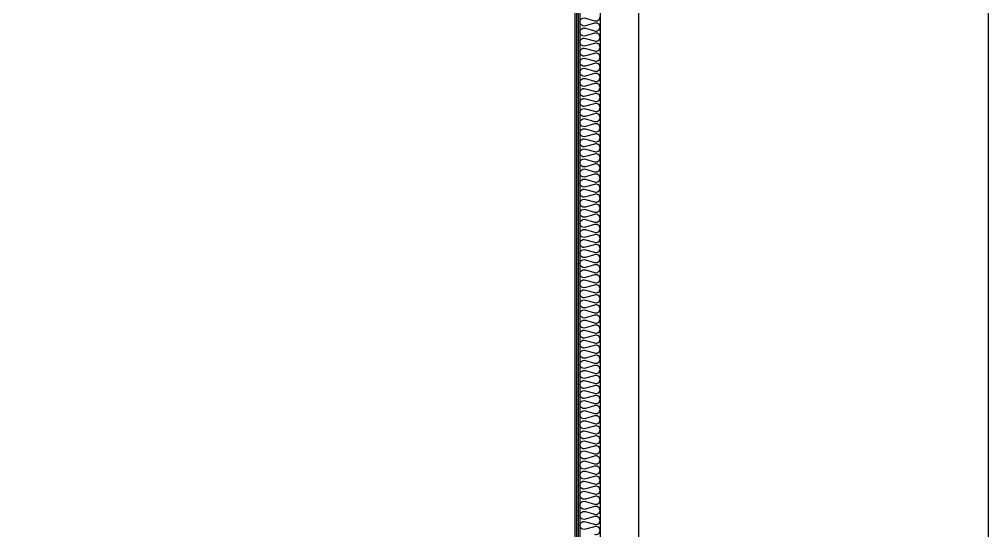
# Model space of a CAD drawing. Header units: millimetres. Extents: x -33000 to 294000, y 0 to 42408.
# Drawn here: x 196594 to 202131, y 13086 to 16006 of the extents above; entities that cross this region are included whole.
import ezdxf

# ---------------------------------------------------------------- set-up
doc = ezdxf.new("R2010")
doc.units = ezdxf.units.MM
doc.header["$LTSCALE"] = 50
doc.layers.add('arch', color=8, linetype='Continuous')

msp = doc.modelspace()

# ---------------------------------------------------------------- linework, layer by layer
at = {"layer": 'arch'}
for p, q in [((200131.2, 20879.6), (200131.2, 10449.6)), ((199911.2, 20659.6), (199911.2, 11994.6)), ((199796.2, 20544.6), (199796.2, 12109.6)), ((199766.2, 20514.6), (199766.2, 12139.6)), ((199776.2, 20524.6), (199776.2, 12129.6)), ((199786.2, 20534.6), (199786.2, 12119.6))]:
    msp.add_line(p, q, dxfattribs=at)
msp.add_lwpolyline([(173606.2, 8449.6), (202131.2, 8449.6), (202131.2, 26109.6), (173606.2, 26109.6)], close=True, dxfattribs=at)
msp.add_lwpolyline([(199880, 13065.6, 0.524856), (199911.2, 13087.1, 0.524856), (199880, 13108.6), (199827.4, 13094.3, -1.449198), (199827.4, 13137.4), (199880, 13123.1, 0.524856), (199911.2, 13144.6, 0.524856), (199880, 13166.1), (199827.4, 13151.8, -1.449198), (199827.4, 13194.9), (199880, 13180.6, 0.524856), (199911.2, 13202.1, 0.524856), (199880, 13223.6), (199827.4, 13209.3, -1.449198), (199827.4, 13252.4), (199880, 13238.1, 0.524856), (199911.2, 13259.6, 0.524856), (199880, 13281.1), (199827.4, 13266.8, -1.449198), (199827.4, 13309.9), (199880, 13295.6, 0.524856), (199911.2, 13317.1, 0.524856), (199880, 13338.6), (199827.4, 13324.3, -1.449198), (199827.4, 13367.4), (199880, 13353.1, 0.524856), (199911.2, 13374.6, 0.524856), (199880, 13396.1), (199827.4, 13381.8, -1.449198), (199827.4, 13424.9), (199880, 13410.6, 0.524856), (199911.2, 13432.1, 0.524856), (199880, 13453.6), (199827.4, 13439.3, -1.449198), (199827.4, 13482.4), (199880, 13468.1, 0.524856), (199911.2, 13489.6, 0.524856), (199880, 13511.1), (199827.4, 13496.8, -1.449198), (199827.4, 13539.9), (199880, 13525.6, 0.524856), (199911.2, 13547.1, 0.524856), (199880, 13568.6), (199827.4, 13554.3, -1.449198), (199827.4, 13597.4), (199880, 13583.1, 0.524856), (199911.2, 13604.6, 0.524856), (199880, 13626.1), (199827.4, 13611.8, -1.449198), (199827.4, 13654.9), (199880, 13640.6, 0.524856), (199911.2, 13662.1, 0.524856), (199880, 13683.6), (199827.4, 13669.3, -1.449198), (199827.4, 13712.4), (199880, 13698.1, 0.524856), (199911.2, 13719.6, 0.524856), (199880, 13741.1), (199827.4, 13726.8, -1.449198), (199827.4, 13769.9), (199880, 13755.6, 0.524856), (199911.2, 13777.1, 0.524856), (199880, 13798.6), (199827.4, 13784.3, -1.449198), (199827.4, 13827.4), (199880, 13813.1, 0.524856), (199911.2, 13834.6, 0.524856), (199880, 13856.1), (199827.4, 13841.8, -1.449198), (199827.4, 13884.9), (199880, 13870.6, 0.524856), (199911.2, 13892.1, 0.524856), (199880, 13913.6), (199827.4, 13899.3, -1.449198), (199827.4, 13942.4), (199880, 13928.1, 0.524856), (199911.2, 13949.6, 0.524856), (199880, 13971.1), (199827.4, 13956.8, -1.449198), (199827.4, 13999.9), (199880, 13985.6, 0.524856), (199911.2, 14007.1, 0.524856), (199880, 14028.6), (199827.4, 14014.3, -1.449198), (199827.4, 14057.4), (199880, 14043.1, 0.524856), (199911.2, 14064.6, 0.524856), (199880, 14086.1), (199827.4, 14071.8, -1.449198), (199827.4, 14114.9), (199880, 14100.6, 0.524856), (199911.2, 14122.1, 0.524856), (199880, 14143.6), (199827.4, 14129.3, -1.449198), (199827.4, 14172.4), (199880, 14158.1, 0.524856), (199911.2, 14179.6, 0.524856), (199880, 14201.1), (199827.4, 14186.8, -1.449198), (199827.4, 14229.9), (199880, 14215.6, 0.524856), (199911.2, 14237.1, 0.524856), (199880, 14258.6), (199827.4, 14244.3, -1.449198), (199827.4, 14287.4), (199880, 14273.1, 0.524856), (199911.2, 14294.6, 0.524856), (199880, 14316.1), (199827.4, 14301.8, -1.449198), (199827.4, 14344.9), (199880, 14330.6, 0.524856), (199911.2, 14352.1, 0.524856), (199880, 14373.6), (199827.4, 14359.3, -1.449198), (199827.4, 14402.4), (199880, 14388.1, 0.524856), (199911.2, 14409.6, 0.524856), (199880, 14431.1), (199827.4, 14416.8, -1.449198), (199827.4, 14459.9), (199880, 14445.6, 0.524856), (199911.2, 14467.1, 0.524856), (199880, 14488.6), (199827.4, 14474.3, -1.449198), (199827.4, 14517.4), (199880, 14503.1, 0.524856), (199911.2, 14524.6, 0.524856), (199880, 14546.1), (199827.4, 14531.8, -1.449198), (199827.4, 14574.9), (199880, 14560.6, 0.524856), (199911.2, 14582.1, 0.524856), (199880, 14603.6), (199827.4, 14589.3, -1.449198), (199827.4, 14632.4), (199880, 14618.1, 0.524856), (199911.2, 14639.6, 0.524856), (199880, 14661.1), (199827.4, 14646.8, -1.449198), (199827.4, 14689.9), (199880, 14675.6, 0.524856), (199911.2, 14697.1, 0.524856), (199880, 14718.6), (199827.4, 14704.3, -1.449198), (199827.4, 14747.4), (199880, 14733.1, 0.524856), (199911.2, 14754.6, 0.524856), (199880, 14776.1), (199827.4, 14761.8, -1.449198), (199827.4, 14804.9), (199880, 14790.6, 0.524856), (199911.2, 14812.1, 0.524856), (199880, 14833.6), (199827.4, 14819.3, -1.449198), (199827.4, 14862.4), (199880, 14848.1, 0.524856), (199911.2, 14869.6, 0.524856), (199880, 14891.1), (199827.4, 14876.8, -1.449198), (199827.4, 14919.9), (199880, 14905.6, 0.524856), (199911.2, 14927.1, 0.524856), (199880, 14948.6), (199827.4, 14934.3, -1.449198), (199827.4, 14977.4), (199880, 14963.1, 0.524856), (199911.2, 14984.6, 0.524856), (199880, 15006.1), (199827.4, 14991.8, -1.449198), (199827.4, 15034.9), (199880, 15020.6, 0.524856), (199911.2, 15042.1, 0.524856), (199880, 15063.6), (199827.4, 15049.3, -1.449198), (199827.4, 15092.4), (199880, 15078.1, 0.524856), (199911.2, 15099.6, 0.524856), (199880, 15121.1), (199827.4, 15106.8, -1.449198), (199827.4, 15149.9), (199880, 15135.6, 0.524856), (199911.2, 15157.1, 0.524856), (199880, 15178.6), (199827.4, 15164.3, -1.449198), (199827.4, 15207.4), (199880, 15193.1, 0.524856), (199911.2, 15214.6, 0.524856), (199880, 15236.1), (199827.4, 15221.8, -1.449198), (199827.4, 15264.9), (199880, 15250.6, 0.524856), (199911.2, 15272.1, 0.524856), (199880, 15293.6), (199827.4, 15279.3, -1.449198), (199827.4, 15322.4), (199880, 15308.1, 0.524856), (199911.2, 15329.6, 0.524856), (199880, 15351.1), (199827.4, 15336.8, -1.449198), (199827.4, 15379.9), (199880, 15365.6, 0.524856), (199911.2, 15387.1, 0.524856), (199880, 15408.6), (199827.4, 15394.3, -1.449198), (199827.4, 15437.4), (199880, 15423.1, 0.524856), (199911.2, 15444.6, 0.524856), (199880, 15466.1), (199827.4, 15451.8, -1.449198), (199827.4, 15494.9), (199880, 15480.6, 0.524856), (199911.2, 15502.1, 0.524856), (199880, 15523.6), (199827.4, 15509.3, -1.449198), (199827.4, 15552.4), (199880, 15538.1, 0.524856), (199911.2, 15559.6, 0.524856), (199880, 15581.1), (199827.4, 15566.8, -1.449198), (199827.4, 15609.9), (199880, 15595.6, 0.524856), (199911.2, 15617.1, 0.524856), (199880, 15638.6), (199827.4, 15624.3, -1.449198), (199827.4, 15667.4), (199880, 15653.1, 0.524856), (199911.2, 15674.6, 0.524856), (199880, 15696.1), (199827.4, 15681.8, -1.449198), (199827.4, 15724.9), (199880, 15710.6, 0.524856), (199911.2, 15732.1, 0.524856), (199880, 15753.6), (199827.4, 15739.3, -1.449198), (199827.4, 15782.4), (199880, 15768.1, 0.524856), (199911.2, 15789.6, 0.524856), (199880, 15811.1), (199827.4, 15796.8, -1.449198), (199827.4, 15839.9), (199880, 15825.6, 0.524856), (199911.2, 15847.1, 0.524856), (199880, 15868.6), (199827.4, 15854.3, -1.449198), (199827.4, 15897.4), (199880, 15883.1, 0.524856), (199911.2, 15904.6, 0.524856), (199880, 15926.1), (199827.4, 15911.8, -1.449198), (199827.4, 15954.9), (199880, 15940.6, 0.524856), (199911.2, 15962.1, 0.524856), (199880, 15983.6), (199827.4, 15969.3, -1.449198), (199827.4, 16012.4), (199880, 15998.1, 0.524856), (199911.2, 16019.6, 0.524856)], format="xyb", dxfattribs=at)

doc.saveas('drawing.dxf')
